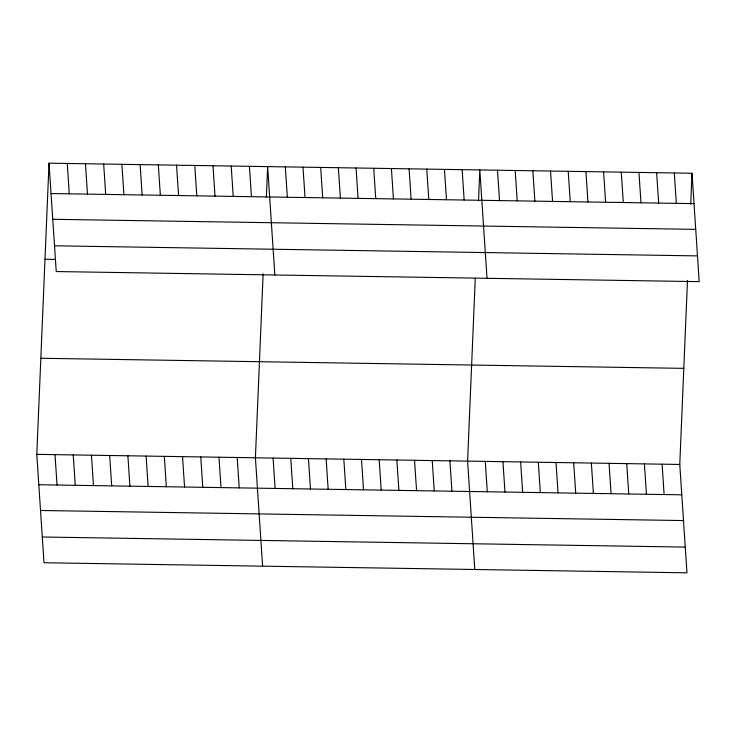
<?xml version="1.0" encoding="UTF-8"?>
<svg xmlns="http://www.w3.org/2000/svg" width="736" height="736" viewBox="0 0 736 736"><rect width="100%" height="100%" fill="white"/><g stroke="black" fill="none" stroke-linecap="round" stroke-linejoin="round"><path stroke-width="1.1" d="M687.507 280.352L679.77 464.453L686.973 572.82L43.994 562.736L36.8 454.36L49.027 163.18L692.006 173.264L699.2 281.64L56.23 271.547L49.027 163.18M263.138 273.7L255.41 457.792L262.605 566.168M266.34 197.496L267.637 166.603L274.841 274.979M475.281 278.125L467.59 461.122L474.794 569.498M478.52 200.818L479.817 169.933L487.02 278.309M690.708 204.148L692.006 173.264M51.042 193.55L694.02 203.633M52.753 219.291L695.732 229.374M54.519 245.806L697.489 255.898M44.988 259.265L55.237 259.431M40.839 358.276L683.808 368.359M36.8 454.36L679.77 464.453M38.815 484.739L681.794 494.822M40.526 510.48L683.505 520.564M42.292 536.995L685.262 547.087M674.323 172.988L676.338 203.357M656.641 172.712L658.656 203.081M662.096 464.168L664.111 494.546M638.958 172.426L640.973 202.805M644.414 463.892L646.429 494.27M621.276 172.15L623.291 202.529M626.732 463.616L628.746 493.994M603.594 171.874L605.608 202.244M609.049 463.34L611.064 493.709M585.911 171.598L587.926 201.968M591.367 463.064L593.382 493.433M568.229 171.322L570.244 201.692M573.684 462.788L575.699 493.157M550.546 171.046L552.561 201.416M556.002 462.512L558.017 492.881M532.864 170.761L534.879 201.14M538.32 462.226L540.334 492.605M515.182 170.485L517.206 200.864M520.637 461.95L522.652 492.329M497.499 170.209L499.523 200.588M502.955 461.674L504.97 492.044M485.272 461.398L487.287 491.768M462.134 169.657L464.158 200.026M444.461 169.381L446.476 199.75M449.908 460.846L451.932 491.216M426.779 169.105L428.794 199.474M432.225 460.57L434.249 490.94M409.096 168.82L411.111 199.198M414.543 460.285L416.567 490.664M391.414 168.544L393.429 198.922M396.87 460.009L398.884 490.388M373.732 168.268L375.746 198.646M379.187 459.733L381.202 490.102M356.049 167.992L358.064 198.361M361.505 459.457L363.52 489.826M338.367 167.716L340.382 198.085M343.822 459.181L345.837 489.55M320.684 167.44L322.699 197.809M326.14 458.905L328.155 489.274M303.002 167.164L305.017 197.533M308.458 458.629L310.472 488.998M285.32 166.879L287.334 197.257M290.775 458.344L292.79 488.722M273.093 458.068L275.108 488.446M249.421 166.318L251.436 196.696M231.205 166.032L233.22 196.411M237.194 457.507L239.209 487.876M212.989 165.747L215.004 196.116M218.978 457.222L220.993 487.591M194.764 165.462L196.788 195.831M200.762 456.936L202.777 487.306M176.548 165.177L178.572 195.546M182.537 456.651L184.561 487.02M158.332 164.892L160.347 195.261M164.321 456.366L166.336 486.735M140.116 164.606L142.131 194.976M146.105 456.081L148.12 486.45M121.9 164.321L123.915 194.69M127.889 455.796L129.904 486.165M103.684 164.036L105.699 194.405M109.673 455.51L111.688 485.88M85.459 163.751L87.483 194.12M91.457 455.225L93.472 485.594M67.243 163.466L69.267 193.835M73.232 454.931L75.256 485.309M55.016 454.646L57.031 485.024"/></g></svg>
